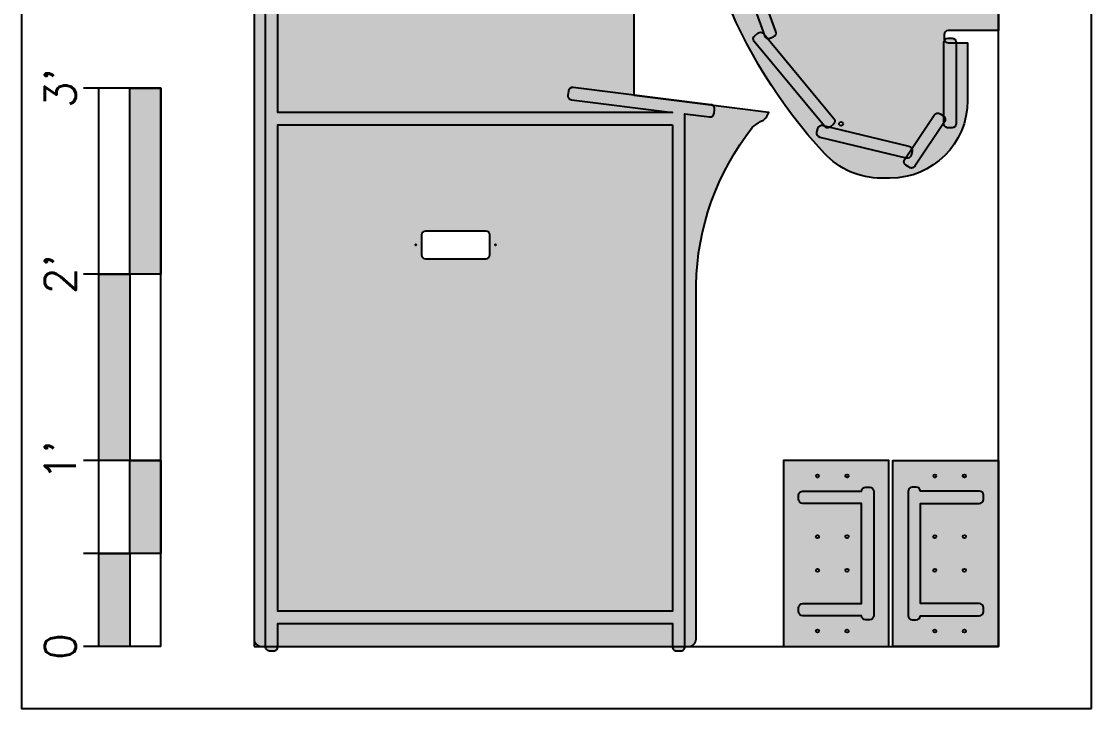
# Model space of a CAD drawing. Header units: inches. Extents: x -4921 to -4636, y 708 to 812.
# Drawn here: x -4848.6 to -4779.6, y 708.4 to 752.7 of the extents above; entities that cross this region are included whole.
import ezdxf
from ezdxf.enums import TextEntityAlignment as Align

# ---------------------------------------------------------------- set-up
doc = ezdxf.new("R2010")
doc.units = ezdxf.units.IN
doc.header["$LTSCALE"] = 0.5
doc.header["$MEASUREMENT"] = 0
for name, color, linetype in [('0.1875 INCH DEEP ROUTING', 136, 'Continuous'), ('3mm THROUGH HOLE', 2, 'Continuous'), ('4 FOOT by 8 FOOR MELAMINE', 244, 'Continuous'), ('5mm THROUGH HOLE', 2, 'Continuous'), ('GRAPHICAL_SCALE', 1, 'Continuous'), ('ROUTING HATCHES', 9, 'Continuous'), ('THROUGH-HOLE', 2, 'Continuous'), ('WOOD_PANELS', 1, 'Continuous')]:
    doc.layers.add(name, color=color, linetype=linetype)
doc.styles.add('RomanS', font='romans.shx')

msp = doc.modelspace()

# ---------------------------------------------------------------- hatches: boundary and pattern name
at = {"layer": 'GRAPHICAL_SCALE'}
for points in [[(-4841.619466850563, 736.3882541604794), (-4841.619466850563, 748.3882541604794), (-4839.619466850564, 748.3882541604794), (-4839.619466850564, 736.3882541604794)], [(-4843.619466850563, 724.3882541604794), (-4843.619466850563, 736.3882541604794), (-4841.619466850563, 736.3882541604794), (-4841.619466850563, 724.3882541604794)], [(-4841.619466850563, 718.3882541604794), (-4841.619466850563, 724.3882541604794), (-4839.619466850564, 724.3882541604794), (-4839.619466850564, 718.3882541604794)], [(-4843.619466850563, 712.3882541604793), (-4843.619466850563, 718.3882541604794), (-4841.619466850563, 718.3882541604794), (-4841.619466850563, 712.3882541604793)]]:
    msp.add_hatch(color=256, dxfattribs=at).paths.add_polyline_path(points)
at = {"layer": 'ROUTING HATCHES'}
msp.add_hatch(color=255, dxfattribs=at).paths.add_polyline_path([(-4792.619466850562, 742.574070388361, 0.4142135623730951), (-4787.619466850562, 747.574070388361), (-4787.619466850562, 751.2928203883608), (-4788.346341850562, 751.2928203883608), (-4788.346341850563, 746.0950504425851, -0.4142135623728202), (-4788.619466850563, 745.8219254425854), (-4788.869466850561, 745.8219254425852, -0.4142135623739937), (-4789.142591850561, 746.0950504425851), (-4789.142591850561, 746.1437871251215), (-4791.006510528843, 743.3528974581654, -0.4142135623735565), (-4791.385329083681, 743.2774585175559), (-4791.593227250934, 743.4163050229236, -0.4142135623733187), (-4791.668666191543, 743.795123577762), (-4791.617612553565, 743.8715674013868), (-4797.124532718401, 745.2096044616184, -0.4142135623725011), (-4797.325449854795, 745.53949358777), (-4797.266423772526, 745.7824255157086, -0.4142135623733461), (-4796.936534646375, 745.9833426521024), (-4796.882890772654, 745.9703085987761), (-4801.368958871097, 751.3775379379289, -0.4142135623725876), (-4801.333149506203, 751.7621315164453), (-4801.140745413107, 751.921758158835, -0.4059821025124224), (-4800.76115000571, 751.8918033821146), (-4804.650287471388, 762.6042028363843, -0.414213562373362), (-4804.486763709551, 762.9541378454421), (-4804.251771137058, 763.0394519173959, -0.4075125623288395), (-4803.904040904978, 762.8817906363375), (-4803.904040904979, 770.266350140382, -0.407512562326434), (-4804.251771137058, 770.1086888593258), (-4804.486763709551, 770.1940029312797, -0.414213562373362), (-4804.650287471388, 770.5439379403375), (-4800.737880130742, 781.3204328908731), (-4800.773949213202, 781.2769574472028, -0.4142135623731863), (-4801.125979948687, 781.2441799964979), (-4801.318384041781, 781.4038066388879, -0.4142135623731406), (-4801.351161492486, 781.7558373743715), (-4796.845257083645, 787.1869761766054), (-4796.936534646375, 787.1647981246185, -0.4142135623734103), (-4797.266423772527, 787.365715261013), (-4797.325449854795, 787.6086471889517, -0.4142135623729616), (-4797.124532718401, 787.9385363151031), (-4791.617612553565, 789.2765733753348), (-4791.668666191543, 789.35301719896, -0.4142135623732849), (-4791.593227250934, 789.7318357537982), (-4791.385329083681, 789.8706822591661, -0.4142135623733531), (-4791.006510528843, 789.7952433185563), (-4789.142591850561, 787.0043536515993), (-4789.142591850561, 787.0530903341366, -0.4142135623739937), (-4788.869466850561, 787.3262153341366), (-4788.619466850563, 787.3262153341364, -0.4142135623728202), (-4788.346341850563, 787.0530903341366), (-4788.346341850562, 781.8553203883608), (-4787.619466850561, 781.8553203883612), (-4787.619466850562, 785.574070388361, 0.4142135623730951), (-4792.619466850562, 790.574070388361), (-4793.174242538075, 790.574070388361, 0.2089297944446591), (-4796.843138070119, 788.9710110082342, 0.3918539111835914), (-4796.843138070118, 744.1771297684878, 0.2089297944445935), (-4793.174242538075, 742.574070388361)])
h = msp.add_hatch(color=255, dxfattribs=at)
h.paths.add_polyline_path([(-4796.506559234122, 787.2692708642558, -0.0477118328262285), (-4796.467804762733, 787.2416270393602), (-4796.27897627797, 787.0776905795877, -0.4076690131116863), (-4796.250467532395, 786.729282807152), (-4800.551739570891, 781.544795222062, -0.1752965621347466), (-4800.365937695906, 781.5445748072452), (-4800.130945123413, 781.4592607352912, -0.4142135623721329), (-4799.967421361575, 781.1093257262338), (-4803.771244781374, 770.6319187726378, -0.1357234349321665), (-4803.630915904978, 770.6707254590675), (-4803.380915904979, 770.6707254590675, -0.4142135623728366), (-4803.107790904979, 770.3976004590673), (-4803.107790904978, 762.7505403176541, -0.414213562372349), (-4803.380915904977, 762.4774153176535), (-4803.630915904978, 762.4774153176539, -0.1357234349331609), (-4803.771244781374, 762.516222004084), (-4799.967421361575, 752.0388150504881, -0.4142135623721329), (-4800.130945123413, 751.6888800414307), (-4800.365937695906, 751.6035659694766, -0.13722508132991), (-4800.51266594242, 751.5924659419355), (-4796.232670153783, 746.4336234339912, -0.4076690131121146), (-4796.263815958325, 746.0529879426048), (-4796.452644443087, 745.889051482832, -0.0264451402275946), (-4796.475415639808, 745.8713028364712), (-4791.397474198973, 744.6374963467917, -0.2355993176575643), (-4791.211137665487, 744.4801918967759), (-4789.762391932792, 746.6494332604342, -0.4142135623731504), (-4789.383573377954, 746.7248722010438), (-4789.175675210702, 746.5860256956772, -0.0385673396928516), (-4789.142591850561, 746.5600340710505), (-4789.142591850561, 751.324070388361, -0.1321510769240631), (-4789.105731893073, 751.4610962812131, -0.0834473157146373), (-4789.119466850566, 751.5428203883612), (-4789.119466850566, 751.824070388361, -0.389175326436314), (-4788.869466850566, 752.105320388361), (-4785.619466850562, 752.105320388361), (-4785.619466850562, 781.042820388361), (-4788.869466850562, 781.042820388361, -0.4142135623734501), (-4789.119466850563, 781.2928203883613), (-4789.119466850563, 781.605320388361, -0.0834473157101204), (-4789.10573189307, 781.6870444955046, -0.1321510769284524), (-4789.142591850561, 781.824070388361), (-4789.142591850561, 786.5881067056712, -0.0385673396923077), (-4789.175675210701, 786.5621150810445), (-4789.383573377954, 786.4232685756778, -0.4142135623729474), (-4789.762391932792, 786.4987075162875), (-4791.211137665487, 788.6679488799451, -0.2355993176566701), (-4791.397474198973, 788.5106444299304)])
h.paths.add_polyline_path([(-4802.424533237305, 766.4490703883614, -1), (-4802.424533237305, 766.6990703883613, -1)], flags=16)
h.paths.add_polyline_path([(-4795.733665869003, 787.0754634278268, -1), (-4795.733665869003, 786.8254634278269, -1)], flags=16)
h.paths.add_polyline_path([(-4795.771264254052, 745.9575021507475, -1), (-4795.771264254052, 746.2075021507476, -1)], flags=16)
h = msp.add_hatch(color=255, dxfattribs=at)
edge = h.paths.add_edge_path()
edge.add_arc((-4808.868691849021, 753.1694072852833), 0.25, 90, 179.9999997982293, ccw=False)
edge.add_line((-4808.868691849021, 753.4194072852833), (-4807.876413972306, 753.2953725506931))
edge.add_arc((-4789.033899516468, 768.2589837871585), 24.06138009870853, 165.0095937557709, 218.4545259714, ccw=False)
edge.add_arc((-4812.032394648378, 774.4284433443383), 0.2499999999984122, 115.22174723199129, 167.48069038761, ccw=False)
edge.add_line((-4812.138925322819, 774.6546096888778), (-4809.295942069166, 775.9937343232046))
edge.add_arc((-4809.402472743604, 776.219900667747), 0.2499999999999343, 295.2217472311369, 374.2607167784437)
edge.add_line((-4809.160176530733, 776.2814843119086), (-4811.005067670905, 783.5400696474376))
edge.add_arc((-4811.974252522389, 783.293735070789), 1.000000000000242, 14.26071677859524, 110.4138060115069)
edge.add_line((-4812.323050407393, 784.2309330410267), (-4833.293865793075, 776.4262041730443))
edge.add_arc((-4833.119466850575, 775.9576051879262), 0.4999999999992721, 110.4138060114876, 180.0000000000651)
edge.add_line((-4833.619466850573, 775.9576051879257), (-4833.619466850569, 712.8882541604792))
edge.add_arc((-4833.119466850568, 712.8882541604792), 0.5, 180, 270)
edge.add_line((-4833.119466850568, 712.3882541604793), (-4805.619466850578, 712.3882541604793))
edge.add_arc((-4805.619466850578, 712.8882541604793), 0.5, 270, 360)
edge.add_line((-4805.119466850578, 712.8882541604793), (-4805.119466850578, 735.6897678780662))
edge.add_arc((-4788.132693613492, 735.3623794641757), 16.98992784510058, 141.8917701625936, 178.8958672692356, ccw=False)
edge.add_arc((-4796.872884013677, 739.8410511133062), 7.582920160775616, 122.65867807574239, 127.61517293898191, ccw=False)
edge.add_arc((-4801.336319532176, 747.1019530848791), 0.9522687533208785, 292.9580691285692, 342.8599520603351)
edge.add_line((-4800.426343646799, 746.8213115580475), (-4809.119466850578, 747.9079519585229))
edge.add_line((-4809.119466850578, 747.9079519585229), (-4809.11869184902, 753.1694072852833))
edge = h.paths.add_edge_path(flags=16)
edge.add_line((-4821.899469527028, 770.8605942322042), (-4813.161805867958, 753.5306613893267))
edge.add_arc((-4812.917926032478, 753.6536243572143), 0.2731250000005805, 206.7570081560944, 296.7570081560088)
edge.add_line((-4812.79496306459, 753.4097445217342), (-4812.571732093902, 753.5222964374201))
edge.add_arc((-4812.694695061789, 753.7661762728998), 0.2731250000003766, 296.7570081560625, 386.7570081559453)
edge.add_line((-4812.450815226309, 753.8891392407864), (-4821.17887104345, 771.2000162740253))
edge.add_line((-4821.17887104345, 771.2000162740253), (-4810.19237102223, 776.3749650903941))
edge.add_arc((-4810.308755784055, 776.622051821806), 0.2731250000001253, 295.2217472314233, 385.2217472313166)
edge.add_line((-4810.061669052643, 776.7384365836311), (-4810.168199727083, 776.9646029281738))
edge.add_arc((-4810.415286458495, 776.848218166349), 0.2731249999991692, 25.2217472313332, 115.2217472314842)
edge.add_line((-4810.531671220321, 777.0953048977605), (-4823.19698651467, 771.1295871291499))
edge.add_arc((-4823.080601752845, 770.8825003977382), 0.2731249999997139, 115.2217472314639, 205.2217472315274)
edge.add_line((-4823.327688484256, 770.7661156359125), (-4823.221157809816, 770.5399492913702))
edge.add_arc((-4822.974071078405, 770.656334053195), 0.2731249999992176, 205.2217472313548, 295.2217472314741)
edge.add_line((-4822.85768631658, 770.4092473217834), (-4821.899469527028, 770.8605942322042))
h.paths.add_polyline_path([(-4806.642591850579, 746.0229509558046), (-4806.642591850575, 714.6613791604813), (-4832.096341850569, 714.6613791604794), (-4832.096341850569, 746.0229509558025)], flags=16)
edge = h.paths.add_edge_path(flags=0)
edge.add_line((-4822.569466850571, 737.3882541604789), (-4818.669466850572, 737.3882541604793))
edge.add_arc((-4818.669466850572, 737.6382541604794), 0.25, 270, 360)
edge.add_line((-4818.419466850571, 737.6382541604794), (-4818.419466850571, 738.9182541604791))
edge.add_arc((-4818.669466850572, 738.9182541604791), 0.25, 0, 90)
edge.add_line((-4818.669466850572, 739.1682541604791), (-4822.569466850572, 739.16825416048))
edge.add_arc((-4822.569466850572, 738.91825416048), 0.25, 90, 180)
edge.add_line((-4822.819466850572, 738.91825416048), (-4822.819466850571, 737.6382541604789))
edge.add_arc((-4822.569466850571, 737.6382541604789), 0.25, 180, 270)
edge = h.paths.add_edge_path(flags=0)
edge.add_arc((-4818.049466850571, 738.2782541604811), 0.03937, 0, 360)
edge = h.paths.add_edge_path(flags=0)
edge.add_arc((-4823.189466850571, 738.2782541604811), 0.03937, 0, 360)
edge = h.paths.add_edge_path()
edge.add_line((-4832.892591850566, 712.3882541604793), (-4832.096341850565, 712.3882541604792))
edge.add_line((-4832.096341850565, 712.3882541604792), (-4832.096341850569, 713.8651291604793))
edge.add_line((-4832.096341850569, 713.8651291604793), (-4806.642591850575, 713.865129160481))
edge.add_line((-4806.642591850575, 713.865129160481), (-4806.642591850576, 712.3882541604793))
edge.add_line((-4806.642591850576, 712.3882541604793), (-4805.846341850577, 712.3882541604793))
edge.add_line((-4805.846341850577, 712.3882541604793), (-4805.846341850575, 746.7196697057988))
edge.add_line((-4805.846341850575, 746.7196697057988), (-4804.264874737198, 746.5219863166161))
edge.add_arc((-4804.230997750313, 746.7930022116938), 0.2731250000003331, 262.8749836510539, 352.8749836510036)
edge.add_line((-4803.959981855236, 746.7591252248086), (-4803.928973171588, 747.0071946939863))
edge.add_arc((-4804.199989066666, 747.0410716808713), 0.2731250000002134, 352.8749836510272, 442.8749836512401)
edge.add_line((-4804.166112079782, 747.312087575949), (-4813.050720118404, 748.4226635808052))
edge.add_arc((-4813.084597105287, 748.1516476857277), 0.2731250000001498, 82.87498365124019, 172.8749836510272)
edge.add_line((-4813.355613000365, 748.1855246726127), (-4813.386621684013, 747.9374552034369))
edge.add_arc((-4813.115605788936, 747.9035782165518), 0.2731249999993671, 172.8749836510035, 262.8749836512195)
edge.add_line((-4813.14948277582, 747.632562321475), (-4806.642591850579, 746.8192009558046))
edge.add_line((-4806.642591850579, 746.8192009558046), (-4832.09634185057, 746.8192009558028))
edge.add_line((-4832.09634185057, 746.8192009558028), (-4832.09634185057, 775.2466975834906))
edge.add_line((-4832.09634185057, 775.2466975834906), (-4811.836875181136, 782.7866831041674))
edge.add_arc((-4811.932140603477, 783.0426552997887), 0.2731250000006153, 290.4138060117453, 380.4138060113296)
edge.add_line((-4811.676168407855, 783.1379207221299), (-4811.763367879106, 783.3722202146892))
edge.add_arc((-4812.019340074727, 783.2769547923472), 0.2731250000002175, 20.41380601155248, 110.4138060113877)
edge.add_line((-4812.114605497068, 783.5329269879687), (-4833.276083562825, 775.6572390039089))
edge.add_arc((-4833.180818140485, 775.4012668082881), 0.2731249999995311, 110.4138060112588, 200.4138060117303)
edge.add_line((-4833.436790336104, 775.306001385946), (-4833.349590864854, 775.0717018933872))
edge.add_arc((-4833.093618669233, 775.1669673157289), 0.2731249999993639, 200.4138060115967, 290.4138060116581)
edge.add_line((-4832.998353246892, 774.9109951201087), (-4832.892591850573, 774.9503564423917))
edge.add_line((-4832.892591850573, 774.9503564423917), (-4832.892591850566, 712.3882541604793))
h = msp.add_hatch(color=256, dxfattribs=at)
edge = h.paths.add_edge_path()
edge.add_line((-4805.846341850575, 746.7196697057988), (-4804.264874737198, 746.5219863166161))
edge.add_arc((-4804.230997750313, 746.7930022116938), 0.2731250000003754, 262.8749836510538, 352.8749836510036)
edge.add_line((-4803.959981855236, 746.7591252248086), (-4803.928973171588, 747.0071946939863))
edge.add_arc((-4804.199989066666, 747.0410716808713), 0.2731250000002626, 352.8749836510509, 442.8749836512431)
edge.add_line((-4804.166112079782, 747.312087575949), (-4813.050720118404, 748.4226635808052))
edge.add_arc((-4813.084597105287, 748.1516476857279), 0.2731249999998115, 82.87498365123132, 172.8749836510982)
edge.add_line((-4813.355613000365, 748.1855246726127), (-4813.386621684013, 747.9374552034369))
edge.add_arc((-4813.115605788936, 747.9035782165518), 0.2731249999993743, 172.8749836510035, 262.8749836512195)
edge.add_line((-4813.14948277582, 747.632562321475), (-4806.642591850579, 746.8192009558046))
edge.add_line((-4806.642591850579, 746.8192009558046), (-4832.09634185057, 746.8192009558028))
edge.add_line((-4832.09634185057, 746.8192009558028), (-4832.09634185057, 775.2466975834906))
edge.add_line((-4832.09634185057, 775.2466975834906), (-4811.836875181136, 782.7866831041671))
edge.add_arc((-4811.932140603477, 783.0426552997883), 0.273125000000256, 290.4138060115832, 380.4138060115078)
edge.add_line((-4811.676168407855, 783.1379207221299), (-4811.763367879106, 783.3722202146892))
edge.add_arc((-4812.019340074727, 783.2769547923475), 0.2731250000002833, 20.41380601153014, 110.4138060114043)
edge.add_line((-4812.114605497068, 783.5329269879687), (-4833.276083562825, 775.6572390039089))
edge.add_arc((-4833.180818140483, 775.401266808288), 0.2731249999996192, 110.4138060114293, 200.4138060116414)
edge.add_line((-4833.436790336104, 775.306001385946), (-4833.349590864854, 775.0717018933872))
edge.add_arc((-4833.093618669233, 775.1669673157288), 0.2731249999993912, 200.4138060115743, 290.4138060116663)
edge.add_line((-4832.998353246892, 774.9109951201087), (-4832.892591850573, 774.9503564423917))
edge.add_line((-4832.892591850573, 774.9503564423917), (-4832.892591850566, 712.3651291604793))
edge.add_arc((-4832.642591850566, 712.3651291604793), 0.25, 180, 270)
edge.add_line((-4832.642591850566, 712.1151291604793), (-4832.346341850566, 712.1151291604793))
edge.add_arc((-4832.346341850566, 712.3651291604795), 0.2500000000001137, 270, 360)
edge.add_line((-4832.096341850566, 712.3651291604795), (-4832.096341850569, 713.8651291604793))
edge.add_line((-4832.096341850569, 713.8651291604793), (-4806.642591850575, 713.865129160481))
edge.add_line((-4806.642591850575, 713.865129160481), (-4806.642591850575, 712.3651291604796))
edge.add_arc((-4806.392591850576, 712.3651291604796), 0.25, 180, 270)
edge.add_line((-4806.392591850576, 712.1151291604795), (-4806.096341850576, 712.1151291604798))
edge.add_arc((-4806.096341850576, 712.3651291604799), 0.2500000000001137, 270, 359.999999999974)
edge.add_line((-4805.846341850577, 712.3651291604797), (-4805.846341850575, 746.7196697057988))
h.paths.add_polyline_path([(-4806.642591850579, 746.0229509558046), (-4806.642591850575, 714.6613791604813), (-4832.096341850569, 714.6613791604794), (-4832.096341850569, 746.0229509558025)], flags=16)
h = msp.add_hatch(color=256, dxfattribs=at)
edge = h.paths.add_edge_path()
edge.add_line((-4804.650287471388, 762.6042028363843), (-4800.715872704963, 751.7670897313157))
edge.add_arc((-4800.459143319514, 751.8602953549253), 0.2731250000009051, 199.9534324007819, 289.9534324006576)
edge.add_line((-4800.365937695906, 751.6035659694766), (-4800.130945123413, 751.6888800414307))
edge.add_arc((-4800.224150747023, 751.9456094268788), 0.2731250000000891, 289.9534324008694, 379.9534324007798)
edge.add_line((-4799.967421361575, 752.0388150504881), (-4803.901836128001, 762.875928155557))
edge.add_arc((-4804.15856551345, 762.7827225319472), 0.2731250000009827, 19.95343240082676, 109.9534324006494)
edge.add_line((-4804.251771137058, 763.0394519173959), (-4804.486763709551, 762.9541378454421))
edge.add_arc((-4804.393558085941, 762.6974084599944), 0.2731249999995548, 109.9534324009101, 199.9534324010242)
h = msp.add_hatch(color=256, dxfattribs=at)
edge = h.paths.add_edge_path()
edge.add_line((-4800.756151834592, 751.8859487939404), (-4796.232670153783, 746.4336234339912))
edge.add_arc((-4796.442871625489, 746.2592313271809), 0.27312499999991, -49.036251258468894, 39.68054808269659, ccw=False)
edge.add_line((-4796.263815958325, 746.0529879426048), (-4796.452644443087, 745.889051482832))
edge.add_arc((-4796.631700110252, 746.0952948674083), 0.2731249999999565, 219.6805480826966, 310.96374874151536, ccw=False)
edge.add_line((-4796.841901581957, 745.920902760598), (-4801.368958871097, 751.3775379379289))
edge.add_arc((-4801.158757399392, 751.5519300447403), 0.2731250000005634, 129.6805480830297, 219.6805480828618, ccw=False)
edge.add_line((-4801.333149506203, 751.7621315164453), (-4801.140745413107, 751.921758158835))
edge.add_arc((-4800.966353306296, 751.7115566871296), 0.2731249999995899, 39.68054808291021, 129.6805480826903, ccw=False)
h = msp.add_hatch(color=256, dxfattribs=at)
edge = h.paths.add_edge_path()
edge.add_line((-4788.346341850562, 751.324070388361), (-4788.346341850563, 746.0950504425851))
edge.add_arc((-4788.619466850563, 746.0950504425853), 0.273124999999709, 270, 359.9999999999761, ccw=False)
edge.add_line((-4788.619466850563, 745.8219254425854), (-4788.869466850561, 745.8219254425852))
edge.add_arc((-4788.869466850561, 746.0950504425845), 0.2731249999993679, 179.9999999998569, 270, ccw=False)
edge.add_line((-4789.142591850561, 746.0950504425851), (-4789.142591850561, 751.324070388361))
edge.add_arc((-4788.869466850561, 751.324070388361), 0.273124999999709, 90, 180.0000000000239, ccw=False)
edge.add_line((-4788.869466850561, 751.5971953883609), (-4788.619466850563, 751.5971953883609))
edge.add_arc((-4788.619466850563, 751.3240703883605), 0.2731250000005048, 9.538325684843585e-11, 90, ccw=False)
h = msp.add_hatch(color=256, dxfattribs=at)
edge = h.paths.add_edge_path()
edge.add_arc((-4789.327365017815, 746.3588969479523), 0.2731250000001115, -33.73730709670292, 56.26269290344271, ccw=False)
edge.add_line((-4789.10023627009, 746.2072071408388), (-4791.006510528843, 743.3528974581654))
edge.add_arc((-4791.233639276567, 743.5045872652795), 0.2731250000001439, 236.26269290315162, 326.2626929032177, ccw=False)
edge.add_line((-4791.385329083681, 743.2774585175559), (-4791.593227250934, 743.4163050229236))
edge.add_arc((-4791.441537443819, 743.6434337706478), 0.2731250000001439, 146.2626929032178, 236.26269290321778, ccw=False)
edge.add_line((-4791.668666191543, 743.795123577762), (-4789.762391932792, 746.6494332604342))
edge.add_arc((-4789.535263185068, 746.4977434533198), 0.2731250000003333, 56.262692903191294, 146.2626929031583, ccw=False)
edge.add_line((-4789.383573377954, 746.7248722010438), (-4789.175675210702, 746.5860256956772))
h = msp.add_hatch(color=256, dxfattribs=at)
edge = h.paths.add_edge_path()
edge.add_arc((-4791.520986276119, 744.1291612875807), 0.2731250000002616, 256.3432718733457, 346.3432718732881, ccw=False)
edge.add_line((-4791.585472270997, 743.8637581563073), (-4797.124532718401, 745.2096044616184))
edge.add_arc((-4797.060046723522, 745.475007592892), 0.2731250000006498, 166.3432718735649, 256.343271873357, ccw=False)
edge.add_line((-4797.325449854795, 745.53949358777), (-4797.266423772526, 745.7824255157086))
edge.add_arc((-4797.001020641254, 745.71793952083), 0.2731249999992436, 76.34327187329501, 166.3432718733589, ccw=False)
edge.add_line((-4796.936534646375, 745.9833426521024), (-4791.397474198973, 744.6374963467917))
edge.add_arc((-4791.461960193852, 744.3720932155188), 0.273124999999987, -13.656728126549694, 76.3432718733232, ccw=False)
edge.add_line((-4791.196557062579, 744.3076072206405), (-4791.255583144846, 744.0646752927015))
h = msp.add_hatch(color=255, dxfattribs=at)
h.paths.add_polyline_path([(-4799.494466850569, 724.3882541604793), (-4799.494466850567, 712.3882541604793), (-4792.681966850568, 712.3882541604793), (-4792.681966850568, 724.3882541604794)])
h.paths.add_polyline_path([(-4797.291341850567, 719.5700126906632, -1), (-4797.291341850567, 719.3731622969624, -1)], flags=16)
h.paths.add_polyline_path([(-4797.291341850567, 717.4033460239963, -1), (-4797.291341850567, 717.2064956302955, -1)], flags=16)
h.paths.add_polyline_path([(-4795.385091850568, 719.5700126906632, -1), (-4795.385091850568, 719.3731622969624, -1)], flags=16)
h.paths.add_polyline_path([(-4798.244466850568, 721.6151291604793, -0.4142135623728366), (-4798.517591850568, 721.8882541604793), (-4798.517591850568, 722.1382541604793, -0.4142135623728366), (-4798.244466850568, 722.4113791604794), (-4794.454111113782, 722.4113791604794, -0.3895974970558377), (-4794.181966850568, 722.6613791604794), (-4793.931966850569, 722.6613791604794, -0.4142135623728366), (-4793.658841850569, 722.3882541604794), (-4793.658841850569, 714.3882541604794, -0.4142135623728366), (-4793.931966850569, 714.1151291604793), (-4794.181966850568, 714.1151291604793, -0.3895974970558377), (-4794.454111113782, 714.3651291604793), (-4798.244466850568, 714.3651291604793, -0.4142135623728366), (-4798.517591850568, 714.6382541604793), (-4798.517591850568, 714.8882541604794, -0.4142135623728366), (-4798.244466850568, 715.1613791604794), (-4794.455091850568, 715.1613791604793), (-4794.455091850569, 721.6151291604795)], flags=16)
h.paths.add_polyline_path([(-4795.385091850568, 717.4033460239963, -1), (-4795.385091850568, 717.2064956302955, -1)], flags=16)
h.paths.add_polyline_path([(-4797.291341850567, 723.4866793573296, -1), (-4797.291341850567, 723.289828963629, -1)], flags=16)
h.paths.add_polyline_path([(-4795.385091850568, 723.4866793573296, -1), (-4795.385091850568, 723.289828963629, -1)], flags=16)
h.paths.add_polyline_path([(-4797.291341850567, 713.289828963629, -1), (-4797.291341850567, 713.4866793573296, -1)], flags=16)
h.paths.add_polyline_path([(-4795.385091850568, 713.4866793573296, -1), (-4795.385091850568, 713.289828963629, -1)], flags=16)
h = msp.add_hatch(color=255, dxfattribs=at)
h.paths.add_polyline_path([(-4792.431966850569, 724.3882541604794), (-4792.431966850569, 712.3882541604793), (-4785.619466850568, 712.3882541604793), (-4785.619466850568, 724.3882541604794)])
h.paths.add_polyline_path([(-4791.181966850568, 722.6613791604794), (-4790.931966850568, 722.6613791604794, -0.3895974970558377), (-4790.659822587355, 722.4113791604794), (-4786.869466850569, 722.4113791604794, -0.4142135623728366), (-4786.596341850569, 722.1382541604794), (-4786.596341850569, 721.8882541604793, -0.4142135623728366), (-4786.869466850569, 721.6151291604793), (-4790.658841850568, 721.6151291604793), (-4790.658841850569, 715.1613791604796), (-4786.869466850569, 715.1613791604794, -0.4142135623728366), (-4786.596341850569, 714.8882541604794), (-4786.596341850569, 714.6382541604793, -0.4142135623728366), (-4786.869466850569, 714.3651291604793), (-4790.659822587355, 714.3651291604793, -0.3895974970558377), (-4790.931966850568, 714.1151291604793), (-4791.181966850568, 714.1151291604793, -0.4142135623728366), (-4791.455091850568, 714.3882541604794), (-4791.455091850568, 722.3882541604794, -0.4142135623728366)], flags=16)
h.paths.add_polyline_path([(-4789.728841850569, 723.4866793573296, -1), (-4789.728841850569, 723.289828963629, -1)], flags=16)
h.paths.add_polyline_path([(-4787.822591850568, 723.4866793573296, -1), (-4787.822591850568, 723.289828963629, -1)], flags=16)
h.paths.add_polyline_path([(-4789.728841850569, 719.5700126906632, -1), (-4789.728841850569, 719.3731622969624, -1)], flags=16)
h.paths.add_polyline_path([(-4787.822591850568, 719.5700126906632, -1), (-4787.822591850568, 719.3731622969624, -1)], flags=16)
h.paths.add_polyline_path([(-4789.728841850569, 717.4033460239963, -1), (-4789.728841850569, 717.2064956302955, -1)], flags=16)
h.paths.add_polyline_path([(-4787.822591850568, 717.4033460239963, -1), (-4787.822591850568, 717.2064956302955, -1)], flags=16)
h.paths.add_polyline_path([(-4789.728841850569, 713.4866793573296, -1), (-4789.728841850569, 713.289828963629, -1)], flags=16)
h.paths.add_polyline_path([(-4787.822591850568, 713.4866793573296, -1), (-4787.822591850568, 713.289828963629, -1)], flags=16)
h = msp.add_hatch(color=256, dxfattribs=at)
edge = h.paths.add_edge_path()
edge.add_arc((-4793.931966850569, 714.3882541604792), 0.273124999999709, -90, 2.3874235921539366e-11, ccw=False)
edge.add_line((-4793.931966850569, 714.1151291604793), (-4794.181966850568, 714.1151291604793))
edge.add_arc((-4794.181966850568, 714.3882541604794), 0.27312500000005, 184.8569449025507, 270, ccw=False)
edge.add_line((-4794.454111113782, 714.3651291604793), (-4798.244466850568, 714.3651291604793))
edge.add_arc((-4798.244466850568, 714.6382541604793), 0.2731249999999363, 179.9999999999762, 270, ccw=False)
edge.add_line((-4798.517591850568, 714.6382541604793), (-4798.517591850568, 714.8882541604794))
edge.add_arc((-4798.244466850568, 714.8882541604795), 0.273124999999709, 90, 180.0000000000239, ccw=False)
edge.add_line((-4798.244466850568, 715.1613791604794), (-4794.455091850568, 715.1613791604794))
edge.add_line((-4794.455091850568, 715.1613791604794), (-4794.455091850569, 721.6151291604793))
edge.add_line((-4794.455091850569, 721.6151291604793), (-4798.244466850568, 721.6151291604793))
edge.add_arc((-4798.244466850568, 721.8882541604792), 0.2731249999999363, 179.9999999999762, 270, ccw=False)
edge.add_line((-4798.517591850568, 721.8882541604793), (-4798.517591850568, 722.1382541604793))
edge.add_arc((-4798.244466850568, 722.1382541604794), 0.273124999999709, 90, 180.0000000000239, ccw=False)
edge.add_line((-4798.244466850568, 722.4113791604794), (-4794.454111113782, 722.4113791604794))
edge.add_arc((-4794.181966850568, 722.3882541604794), 0.273125000000242, 90, 175.1430550974494, ccw=False)
edge.add_line((-4794.181966850568, 722.6613791604794), (-4793.931966850569, 722.6613791604794))
edge.add_arc((-4793.931966850569, 722.3882541604795), 0.2731249999999363, -2.3874235921539366e-11, 90, ccw=False)
edge.add_line((-4793.658841850569, 722.3882541604794), (-4793.658841850569, 714.3882541604794))
h = msp.add_hatch(color=256, dxfattribs=at)
edge = h.paths.add_edge_path()
edge.add_arc((-4791.181966850568, 714.3882541604792), 0.273124999999709, 179.9999999999761, 270)
edge.add_line((-4791.181966850568, 714.1151291604793), (-4790.931966850568, 714.1151291604793))
edge.add_arc((-4790.931966850568, 714.3882541604794), 0.27312500000005, 270, 355.1430550974493)
edge.add_line((-4790.659822587355, 714.3651291604793), (-4786.869466850569, 714.3651291604793))
edge.add_arc((-4786.869466850569, 714.6382541604793), 0.2731249999999363, 270, 360.0000000000239)
edge.add_line((-4786.596341850569, 714.6382541604793), (-4786.596341850569, 714.8882541604794))
edge.add_arc((-4786.869466850569, 714.8882541604795), 0.273124999999709, 359.9999999999761, 450)
edge.add_line((-4786.869466850569, 715.1613791604794), (-4790.658841850569, 715.1613791604794))
edge.add_line((-4790.658841850569, 715.1613791604794), (-4790.658841850568, 721.6151291604793))
edge.add_line((-4790.658841850568, 721.6151291604793), (-4786.869466850569, 721.6151291604793))
edge.add_arc((-4786.869466850569, 721.8882541604792), 0.2731249999999363, 270, 360.0000000000239)
edge.add_line((-4786.596341850569, 721.8882541604793), (-4786.596341850569, 722.1382541604794))
edge.add_arc((-4786.869466850569, 722.1382541604794), 0.273124999999709, 359.9999999999761, 450)
edge.add_line((-4786.869466850569, 722.4113791604794), (-4790.659822587355, 722.4113791604794))
edge.add_arc((-4790.931966850568, 722.3882541604794), 0.273125000000242, 4.856944902550667, 90)
edge.add_line((-4790.931966850568, 722.6613791604794), (-4791.181966850568, 722.6613791604794))
edge.add_arc((-4791.181966850568, 722.3882541604795), 0.2731249999999363, 90, 180.0000000000238)
edge.add_line((-4791.455091850568, 722.3882541604794), (-4791.455091850568, 714.3882541604794))

# ---------------------------------------------------------------- linework, layer by layer
at = {"layer": '0.1875 INCH DEEP ROUTING'}
msp.add_lwpolyline([(-4832.892591850573, 774.9503564423917), (-4832.892591850566, 712.3651291604793, 0.4142135623730951), (-4832.642591850566, 712.1151291604793), (-4832.346341850566, 712.1151291604793, 0.4142135623732283), (-4832.096341850566, 712.3651291604795), (-4832.096341850569, 713.8651291604793), (-4806.642591850575, 713.865129160481), (-4806.642591850575, 712.3651291604796, 0.4142135623732283), (-4806.392591850576, 712.1151291604795), (-4806.096341850576, 712.1151291604798, 0.4142135623729619), (-4805.846341850577, 712.3651291604797), (-4805.846341850575, 746.7196697057988), (-4804.264874737198, 746.5219863166161, 0.414213562372702), (-4803.959981855236, 746.7591252248086), (-4803.928973171588, 747.0071946939863, 0.4142135623740781), (-4804.166112079782, 747.312087575949), (-4813.050720118404, 748.4226635808052, 0.4142135623725507), (-4813.355613000365, 748.1855246726127), (-4813.386621684013, 747.9374552034369, 0.414213562374305), (-4813.14948277582, 747.632562321475), (-4806.642591850579, 746.8192009558046), (-4832.09634185057, 746.8192009558028), (-4832.09634185057, 775.2466975834906)], format="xyb", dxfattribs=at)
for points in [[(-4804.650287471388, 762.6042028363843), (-4800.715872704963, 751.7670897313157, 0.4142135623727269), (-4800.365937695906, 751.6035659694766), (-4800.130945123413, 751.6888800414307, 0.4142135623721329), (-4799.967421361575, 752.0388150504881), (-4803.901836128001, 762.875928155557, 0.4142135623725708), (-4804.251771137058, 763.0394519173959), (-4804.486763709551, 762.9541378454421, 0.4142135623733621)], [(-4800.756151834592, 751.8859487939404), (-4796.232670153783, 746.4336234339912, -0.4076690131121146), (-4796.263815958325, 746.0529879426048), (-4796.452644443087, 745.889051482832, -0.4207885386197236), (-4796.841901581957, 745.920902760598), (-4801.368958871097, 751.3775379379289, -0.4142135623725876), (-4801.333149506203, 751.7621315164453), (-4801.140745413107, 751.921758158835, -0.4142135623720289)], [(-4788.346341850562, 751.324070388361), (-4788.346341850563, 746.0950504425851, -0.4142135623728202), (-4788.619466850563, 745.8219254425854), (-4788.869466850561, 745.8219254425852, -0.4142135623739937), (-4789.142591850561, 746.0950504425851), (-4789.142591850561, 751.324070388361, -0.4142135623727295), (-4788.869466850561, 751.5971953883609), (-4788.619466850563, 751.5971953883609, -0.4142135623724861)], [(-4789.175675210702, 746.5860256956772, -0.4142135623727432), (-4789.10023627009, 746.2072071408388), (-4791.006510528843, 743.3528974581654, -0.4142135623735565), (-4791.385329083681, 743.2774585175559), (-4791.593227250934, 743.4163050229236, -0.4142135623733187), (-4791.668666191543, 743.795123577762), (-4789.762391932792, 746.6494332604342, -0.4142135623731502), (-4789.383573377954, 746.7248722010438)], [(-4791.255583144846, 744.0646752927015, -0.4142135623726673), (-4791.585472270997, 743.8637581563073), (-4797.124532718401, 745.2096044616184, -0.4142135623725011), (-4797.325449854795, 745.53949358777), (-4797.266423772526, 745.7824255157086, -0.414213562373346), (-4796.936534646375, 745.9833426521024), (-4791.397474198973, 744.6374963467917, -0.4142135623725267), (-4791.196557062579, 744.3076072206405)], [(-4793.658841850569, 714.3882541604794, -0.4142135623728366), (-4793.931966850569, 714.1151291604793), (-4794.181966850568, 714.1151291604793, -0.3895974970558377), (-4794.454111113782, 714.3651291604793), (-4798.244466850568, 714.3651291604793, -0.4142135623728366), (-4798.517591850568, 714.6382541604793), (-4798.517591850568, 714.8882541604794, -0.4142135623728366), (-4798.244466850568, 715.1613791604794), (-4794.455091850568, 715.1613791604794), (-4794.455091850569, 721.6151291604793), (-4798.244466850568, 721.6151291604793, -0.4142135623728366), (-4798.517591850568, 721.8882541604793), (-4798.517591850568, 722.1382541604793, -0.4142135623728366), (-4798.244466850568, 722.4113791604794), (-4794.454111113782, 722.4113791604794, -0.3895974970558377), (-4794.181966850568, 722.6613791604794), (-4793.931966850569, 722.6613791604794, -0.4142135623728366), (-4793.658841850569, 722.3882541604794)], [(-4791.455091850568, 714.3882541604794, 0.4142135623728366), (-4791.181966850568, 714.1151291604793), (-4790.931966850568, 714.1151291604793, 0.3895974970558377), (-4790.659822587355, 714.3651291604793), (-4786.869466850569, 714.3651291604793, 0.4142135623728366), (-4786.596341850569, 714.6382541604793), (-4786.596341850569, 714.8882541604794, 0.4142135623728366), (-4786.869466850569, 715.1613791604794), (-4790.658841850569, 715.1613791604794), (-4790.658841850568, 721.6151291604793), (-4786.869466850569, 721.6151291604793, 0.4142135623728366), (-4786.596341850569, 721.8882541604793), (-4786.596341850569, 722.1382541604794, 0.4142135623728366), (-4786.869466850569, 722.4113791604794), (-4790.659822587355, 722.4113791604794, 0.3895974970558377), (-4790.931966850568, 722.6613791604794), (-4791.181966850568, 722.6613791604794, 0.4142135623728366), (-4791.455091850568, 722.3882541604794)]]:
    msp.add_lwpolyline(points, format="xyb", close=True, dxfattribs=at)
msp.add_lwpolyline([(-4806.642591850579, 746.0229509558046), (-4806.642591850575, 714.6613791604813), (-4832.096341850569, 714.6613791604794), (-4832.096341850569, 746.0229509558025)], close=True, dxfattribs=at)
at = {"layer": '3mm THROUGH HOLE'}
for centre in [(-4823.189466850571, 738.2782541604811), (-4818.049466850571, 738.2782541604811)]:
    msp.add_circle(centre, 0.03937, dxfattribs=at)
at = {"layer": '4 FOOT by 8 FOOR MELAMINE'}
msp.add_lwpolyline([(-4833.619466850569, 712.3882541604793), (-4785.619466850568, 712.3882541604793), (-4785.619466850568, 808.3882541604793), (-4833.619466850569, 808.3882541604793)], close=True, dxfattribs=at)
at = {"layer": '5mm THROUGH HOLE'}
for centre in [(-4797.291341850567, 723.3882541604794), (-4795.385091850568, 723.3882541604794), (-4789.728841850569, 723.3882541604794), (-4787.822591850568, 723.3882541604794), (-4797.291341850567, 719.4715874938128), (-4795.385091850568, 719.4715874938128), (-4789.728841850569, 719.4715874938128), (-4787.822591850568, 719.4715874938128), (-4797.291341850567, 717.3049208271459), (-4795.385091850568, 717.3049208271459), (-4789.728841850569, 717.3049208271459), (-4787.822591850568, 717.3049208271459), (-4797.291341850567, 713.3882541604793), (-4795.385091850568, 713.3882541604793), (-4789.728841850569, 713.3882541604793), (-4787.822591850568, 713.3882541604793)]:
    msp.add_circle(centre, 0.0984251968503937, dxfattribs=at)
at = {"layer": 'Defpoints'}
msp.add_lwpolyline([(-4779.61946685057, 708.388254160474), (-4779.619466850561, 812.3882541604794), (-4848.619466850563, 812.3882541604796), (-4848.619466850563, 708.3882541604802)], close=True, dxfattribs=at)
at = {"layer": 'GRAPHICAL_SCALE'}
for p, q in [((-4839.619466850564, 748.3882541604794), (-4844.619466850563, 748.3882541604794)), ((-4843.619466850563, 712.3882541604793), (-4843.619466850563, 748.3882541604794)), ((-4839.619466850568, 712.3882541604793), (-4839.619466850564, 748.3882541604794)), ((-4839.619466850564, 736.3882541604794), (-4844.619466850563, 736.3882541604794)), ((-4839.619466850564, 724.3882541604794), (-4844.619466850563, 724.3882541604794)), ((-4839.619466850564, 718.3882541604794), (-4844.619466850563, 718.3882541604794)), ((-4839.619466850568, 712.3882541604793), (-4844.619466850569, 712.3882541604793))]:
    msp.add_line(p, q, dxfattribs=at)
for points in [[(-4841.619466850563, 736.3882541604794), (-4841.619466850563, 748.3882541604794), (-4839.619466850564, 748.3882541604794), (-4839.619466850564, 736.3882541604794)], [(-4843.619466850563, 724.3882541604794), (-4843.619466850563, 736.3882541604794), (-4841.619466850563, 736.3882541604794), (-4841.619466850563, 724.3882541604794)], [(-4841.619466850563, 718.3882541604794), (-4841.619466850563, 724.3882541604794), (-4839.619466850564, 724.3882541604794), (-4839.619466850564, 718.3882541604794)], [(-4843.619466850563, 712.3882541604793), (-4843.619466850563, 718.3882541604794), (-4841.619466850563, 718.3882541604794), (-4841.619466850563, 712.3882541604793)]]:
    msp.add_lwpolyline(points, close=True, dxfattribs=at)
at = {"layer": 'THROUGH-HOLE'}
msp.add_lwpolyline([(-4822.569466850571, 737.3882541604789), (-4818.669466850572, 737.3882541604793, 0.4142135623730951), (-4818.419466850571, 737.6382541604794), (-4818.419466850571, 738.9182541604791, 0.4142135623730631), (-4818.669466850572, 739.1682541604791), (-4822.569466850572, 739.16825416048, 0.4142135623730951), (-4822.819466850572, 738.91825416048), (-4822.819466850571, 737.6382541604789, 0.4142135623730951)], format="xyb", close=True, dxfattribs=at)
msp.add_circle((-4795.771264254052, 746.0825021507475), 0.125, dxfattribs=at)
at = {"layer": 'WOOD_PANELS'}
msp.add_lwpolyline([(-4796.843138070119, 744.1771297684883, -0.3918539111835874), (-4796.843138070119, 788.9710110082344, -0.2089297944446539), (-4793.174242538075, 790.574070388361), (-4792.619466850562, 790.574070388361, -0.4142135623730951), (-4787.619466850562, 785.574070388361), (-4787.619466850562, 781.8553203883614), (-4788.869466850562, 781.8553203883606, 0.4142135623723848), (-4789.119466850563, 781.605320388361), (-4789.119466850563, 781.2928203883613, 0.4142135623734501), (-4788.869466850562, 781.042820388361), (-4785.619466850562, 781.042820388361), (-4785.619466850562, 752.105320388361), (-4788.869466850566, 752.105320388361, 0.3891753264363139), (-4789.119466850566, 751.824070388361), (-4789.119466850566, 751.5428203883612, 0.4142135623730061), (-4788.869466850566, 751.2928203883611), (-4787.619466850562, 751.292820388361), (-4787.619466850562, 747.574070388361, -0.4142135623730951), (-4792.619466850562, 742.574070388361), (-4793.174242538075, 742.574070388361, -0.2089297944446539)], format="xyb", close=True, dxfattribs=at)
msp.add_lwpolyline([(-4809.11869184902, 753.1694072861637, -0.414213561341653), (-4808.868691849021, 753.4194072852833), (-4807.876413972306, 753.2953725506931, -0.2375187072059553), (-4812.276450400375, 774.4826355016685, -0.2320585760850855), (-4812.138925322819, 774.6546096888778), (-4809.295942069166, 775.9937343232046, 0.3592286540080701), (-4809.160176530733, 776.2814843119086), (-4811.005067670905, 783.5400696474376, 0.4460293136181835), (-4812.323050407393, 784.2309330410267), (-4833.293865793075, 776.4262041730443, 0.3133148491726332), (-4833.619466850573, 775.9576051879257), (-4833.619466850569, 712.8882541604792, 0.4142135623730951), (-4833.119466850568, 712.3882541604793), (-4805.619466850578, 712.3882541604793, 0.4142135623730951), (-4805.119466850578, 712.8882541604793), (-4805.119466850578, 735.6897678780662, -0.1628786930043945), (-4801.501156906109, 745.8476947849318, -0.0216301610573922), (-4800.964880087462, 746.2251130096881, 0.221245547475589), (-4800.426343646799, 746.8213115580475), (-4809.119466850578, 747.9079519585229), (-4809.11869184902, 753.1694072852833)], format="xyb", dxfattribs=at)
for points in [[(-4792.681966850568, 712.3882541604793), (-4792.681966850568, 724.3882541604794), (-4799.494466850569, 724.3882541604794), (-4799.494466850568, 712.3882541604793)], [(-4792.431966850569, 712.3882541604793), (-4792.431966850569, 724.3882541604794), (-4785.619466850568, 724.3882541604794), (-4785.619466850568, 712.3882541604793)]]:
    msp.add_lwpolyline(points, close=True, dxfattribs=at)

# ---------------------------------------------------------------- texts
at = {"layer": 'GRAPHICAL_SCALE', "style": 'RomanS'}
for s, p in [("3'", (-4845.119466850569, 748.3882541604794)), ("2'", (-4845.119466850563, 736.3882541604794)), ("1'", (-4845.119466850563, 724.3882541604794)), ('0', (-4845.119466850569, 712.3882541604793))]:
    msp.add_text(s, height=2, rotation=90, dxfattribs=at).set_placement(p, align=Align.CENTER)

doc.saveas('drawing.dxf')
